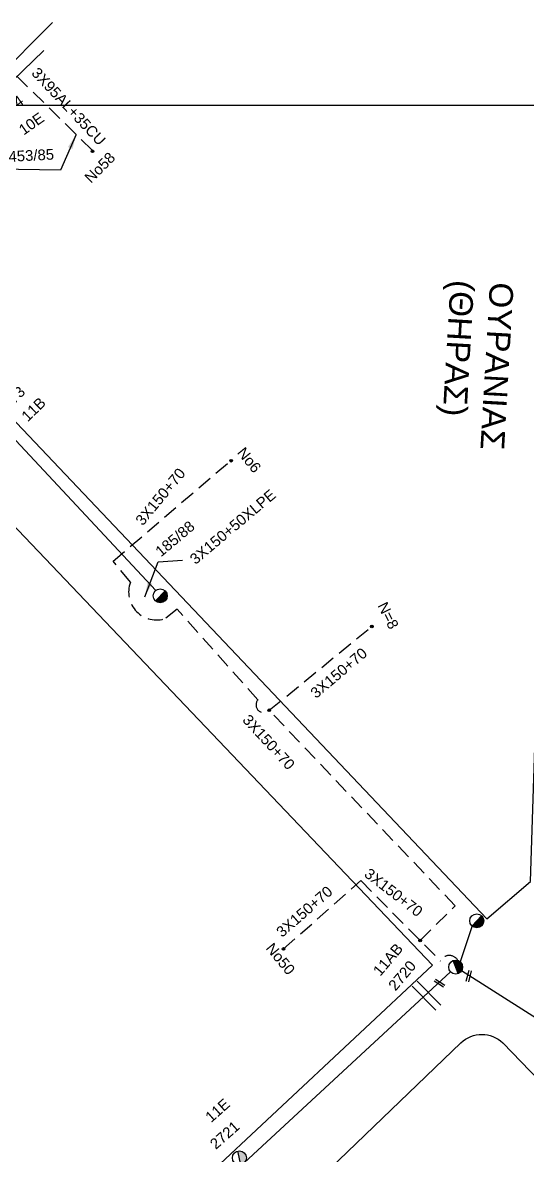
# Model space of a CAD drawing. Header units: millimetres. Extents: x 745 to 5694, y 762 to 3401.
# Drawn here: x 2753.1 to 2838.3, y 1714.3 to 1905.4 of the extents above; entities that cross this region are included whole.
import ezdxf

# ---------------------------------------------------------------- set-up
doc = ezdxf.new("R2010")
doc.units = ezdxf.units.MM
doc.linetypes.add('DASHED', pattern=[19.05, 12.7, -6.35])
for name, color, linetype in [('Άγνωστα', 7, 'Continuous'), ('Επιγραφές - Σχήματα', 7, 'Continuous'), ('Μηχανική τομή', 7, 'Continuous'), ('Στύλος ΦΜ', 7, 'Continuous'), ('Στύλος ΦΜ @ 1', 7, 'Continuous'), ('Συνδέσεις', 7, 'Continuous'), ('Τομή', 7, 'Continuous'), ('Υπόβαθρο ΔΕΗ', 7, 'Continuous')]:
    doc.layers.add(name, color=color, linetype=linetype)
doc.styles.add('arial', font='arial.ttf')
doc.styles.get("Standard").update_dxf_attribs({"font": 'arial.ttf'})
doc.linetypes.add('SYN_LINE', pattern='A,0.5,-0.0001,["/\\/\\/\\/",Standard,S=0.1,R=0,X=0,Y=-0.05],-0.25', length=0.7501)
doc.dimstyles.new('ISO-25', dxfattribs={"dimtxt": 2.5, "dimasz": 2.5, "dimexe": 1.25, "dimexo": 0.625, "dimtad": 1, "dimtxsty": 'Standard', "dimcen": 2.5, "dimadec": 0, "dimazin": 0, "dimtfac": 1, "dimtmove": 0, "dimatfit": 3, "dimfxl": 1, "dimarcsym": 0})

# ---------------------------------------------------------------- blocks, each defined once
blk = doc.blocks.new('ΥΠΑΡΧΩΝ ΤΣΙΜΕΝΤΕΝΙΟΣ ΣΤΥΛΟΣ')
at = {"layer": 'Στύλος ΦΜ'}
blk.add_hatch(color=256, dxfattribs=at).paths.add_polyline_path([(-1.29, -2.28, 0.574793), (2.62, 0, 0.268822), (1.3, 2.27)])
blk.add_line((-1.29, -2.28), (1.3, 2.27), dxfattribs=at)
blk.add_circle((0, 0), 2.62, dxfattribs=at)
at = {"layer": 'Στύλος ΦΜ', "flags": 4}
for tag, p in [('ΑΡΙΘΜΟΣ', (-4.68, 8.05)), ('ΤΥΠΟΣ', (-4.91, 3.03))]:
    blk.add_attdef(tag, p, '', height=4, dxfattribs=at)
blk = doc.blocks.new('_ΣΥΝΔΕΣΗ')
at = {"layer": 'Συνδέσεις', "linetype": 'SYN_LINE', "ltscale": 40}
blk.add_hatch(color=256, dxfattribs=at).paths.add_polyline_path([(0.5, -0.01, 1), (-0.5, -0.01, 1)])
at = {"layer": 'Συνδέσεις'}
blk.add_circle((0, -0.01), 0.5, dxfattribs=at)
blk = doc.blocks.new('ΜΗΧΑΝΙΚΗ ΤΟΜΗ')
at = {"layer": 'Μηχανική τομή', "ltscale": 40}
for p, q in [((-1.89, 0.78), (1.89, 0.78)), ((1.89, 0), (-1.89, 0))]:
    blk.add_line(p, q, dxfattribs=at)
blk = doc.blocks.new('ΤΟΜΗ')
at = {"layer": 'Τομή', "ltscale": 40}
for p, q in [((-5.68, 0), (5.68, 0)), ((5.68, -2.33), (-5.68, -2.33))]:
    blk.add_line(p, q, dxfattribs=at)

msp = doc.modelspace()

# ---------------------------------------------------------------- linework, layer by layer
at = {"layer": 'Άγνωστα', "color": 85}
msp.add_lwpolyline([(2720.39, 1870.24), (2748.41, 1895.79), (2758.13, 1905.45)], dxfattribs=at)
at = {"layer": 'Άγνωστα', "color": 85, "linetype": 'DASHED', "ltscale": 0.2}
msp.add_lwpolyline([(2764.8, 1883.96), (2749.19, 1899.28), (2747.14, 1897.3), (2747.27, 1895.43)], dxfattribs=at)
at = {"layer": 'Άγνωστα', "color": 62}
for points in [[(2775.57, 1809.66), (2748.74, 1838.34)], [(2828.97, 1753.05), (2826.97, 1747.01)], [(2850.07, 1730.98), (2827.18, 1745.45)]]:
    msp.add_lwpolyline(points, dxfattribs=at)
at = {"layer": 'Άγνωστα', "color": 62, "linetype": 'DASHED', "ltscale": 0.2}
for points in [[(2768.36, 1814.57), (2788.24, 1831.6)], [(2771.27, 1811.04), (2768.36, 1814.57)], [(2794.73, 1789.43), (2812.06, 1803.59)], [(2820.22, 1750.59), (2826.12, 1756.43), (2794.73, 1789.43)], [(2797.13, 1749.17), (2810.2, 1760.69)]]:
    msp.add_lwpolyline(points, dxfattribs=at)
for points in [[(2794.73, 1789.43, -0.960272), (2792.8, 1791.2), (2779.15, 1806.5), (2777.27, 1804.95, -0.637225), (2771.27, 1811.04)], [(2810.2, 1760.69), (2823.66, 1747.12, -0.609854), (2826.57, 1747.23, 6.285098)]]:
    msp.add_lwpolyline(points, format="xyb", dxfattribs=at)
at = {"layer": 'Άγνωστα', "color": 27}
msp.add_lwpolyline([(2746.75, 1671.37), (2759.39, 1683.45), (2774.37, 1696.95), (2790.51, 1713.08), (2825.35, 1745.31)], dxfattribs=at)
at = {"layer": 'Επιγραφές - Σχήματα'}
msp.add_lwpolyline([(780.39, 1891.51), (3073.89, 1891.51), (3073.89, 778.3), (780.39, 778.3)], close=True, dxfattribs=at)
at = {"layer": 'Υπόβαθρο ΔΕΗ'}
for points in [[(2756.66, 1900.76), (2723.11, 1868.35), (2831.49, 1754.26), (2838.83, 1760.54), (2843.39, 1901.55)], [(2716.19, 1857.65), (2651.39, 1795.68), (2756.74, 1685.11), (2822.27, 1746.41), (2716.19, 1857.65)]]:
    msp.add_lwpolyline(points, dxfattribs=at)
msp.add_lwpolyline([(2879.85, 1686.03), (2814.69, 1623.94), (2772.36, 1668.58, -0.412586), (2772.65, 1681.02), (2827.1, 1733.32, -0.402483), (2834.17, 1733.32), (2879.85, 1686.03)], format="xyb", dxfattribs=at)

# ---------------------------------------------------------------- block references
at = {"layer": 'Μηχανική τομή'}
for p, xscale, yscale, zscale, rotation in [((2828.61, 1744.56), 0.5000000000003775, 0.5000000000003775, 0.5000000000003775, 75.88777543483538), ((2823.59, 1743.56), 0.5000000000004191, 0.5000000000004191, 0.5000000000004191, 147.4498564556253)]:
    msp.add_blockref('ΜΗΧΑΝΙΚΗ ΤΟΜΗ', p, dxfattribs=dict(at, xscale=xscale, yscale=yscale, zscale=zscale, rotation=rotation))
at = {"layer": 'Στύλος ΦΜ @ 1', "ltscale": 40}
ref = msp.add_blockref('ΥΠΑΡΧΩΝ ΤΣΙΜΕΝΤΕΝΙΟΣ ΣΤΥΛΟΣ', (2748.14, 1894.64), dxfattribs=dict(at, xscale=0.4499999999995794, yscale=0.4499999999995794, zscale=0.4499999999995794, rotation=35.13799415689802))
ref.add_attrib('ΤΥΠΟΣ', '74', (2751.14, 1890.25), dxfattribs={"layer": 'Στύλος ΦΜ', "height": 1.8, "rotation": 35.138, "flags": 4})
ref.add_attrib('ΑΡΙΘΜΟΣ', '10E', (2753.24, 1886.38), dxfattribs={"layer": 'Στύλος ΦΜ', "height": 1.8, "rotation": 35.138, "flags": 4})
ref = msp.add_blockref('ΥΠΑΡΧΩΝ ΤΣΙΜΕΝΤΕΝΙΟΣ ΣΤΥΛΟΣ', (2748.45, 1839.48), dxfattribs=dict(at, xscale=0.4499999999997732, yscale=0.4499999999997732, zscale=0.4499999999997732, rotation=44.0844551785279))
ref.add_attrib('ΤΥΠΟΣ', '73', (2751.66, 1841.04), dxfattribs={"layer": 'Στύλος ΦΜ', "height": 1.8, "rotation": 44.0845, "flags": 4})
ref.add_attrib('ΑΡΙΘΜΟΣ', '11B', (2753.93, 1838.01), dxfattribs={"layer": 'Στύλος ΦΜ', "height": 1.8, "rotation": 44.0845, "flags": 4})
at = {"layer": 'Στύλος ΦΜ @ 1', "ltscale": 40, "xscale": 0.4499999999996779, "yscale": 0.4499999999996779, "zscale": 0.4499999999996779, "rotation": 346.8465568456768}
for p in [(2776.32, 1808.75), (2829.77, 1753.92)]:
    msp.add_blockref('ΥΠΑΡΧΩΝ ΤΣΙΜΕΝΤΕΝΙΟΣ ΣΤΥΛΟΣ', p, dxfattribs=at)
at = {"layer": 'Στύλος ΦΜ @ 1', "ltscale": 40}
ref = msp.add_blockref('ΥΠΑΡΧΩΝ ΤΣΙΜΕΝΤΕΝΙΟΣ ΣΤΥΛΟΣ', (2826.21, 1746.11), dxfattribs=dict(at, xscale=0.4499999999997797, yscale=0.4499999999997797, zscale=0.4499999999997797, rotation=49.80429019496404))
ref.add_attrib('ΤΥΠΟΣ', '11AB', (2813.47, 1744.45), dxfattribs={"layer": 'Στύλος ΦΜ', "height": 1.8, "rotation": 49.8043, "flags": 4})
ref.add_attrib('ΑΡΙΘΜΟΣ', '2720', (2816.05, 1741.97), dxfattribs={"layer": 'Στύλος ΦΜ', "height": 1.8, "rotation": 49.8043, "flags": 4})
ref = msp.add_blockref('ΥΠΑΡΧΩΝ ΤΣΙΜΕΝΤΕΝΙΟΣ ΣΤΥΛΟΣ', (2789.68, 1713.91), dxfattribs=dict(at, xscale=0.4499999999994984, yscale=0.4499999999994984, zscale=0.4499999999994984, rotation=41.47639342376626))
ref.add_attrib('ΤΥΠΟΣ', '11E', (2784.91, 1719.78), dxfattribs={"layer": 'Στύλος ΦΜ', "height": 1.8, "rotation": 41.4764, "flags": 4})
ref.add_attrib('ΑΡΙΘΜΟΣ', '2721', (2785.7, 1715.24), dxfattribs={"layer": 'Στύλος ΦΜ', "height": 1.8, "rotation": 41.4764, "flags": 4})
at = {"layer": 'Συνδέσεις', "xscale": 0.4499999999998181, "yscale": 0.4499999999998181, "zscale": 0.4499999999998181}
for p in [(2764.87, 1883.75), (2788.31, 1831.55), (2812.06, 1803.59), (2794.73, 1789.43), (2820.22, 1750.6), (2797.13, 1749.17)]:
    msp.add_blockref('_ΣΥΝΔΕΣΗ', p, dxfattribs=at)
at = {"layer": 'Τομή', "xscale": 0.5000000000001955, "yscale": 0.5000000000001955, "zscale": 0.5000000000001955, "rotation": 314.6310666831657}
msp.add_blockref('ΤΟΜΗ', (2821.69, 1741.7), dxfattribs=at)

# ---------------------------------------------------------------- texts
at = {"layer": 'Άγνωστα', "char_height": 1.8, "width": 69.1904, "attachment_point": 1, "style": 'arial'}
for s, insert, rotation in [('3X95AL+35CU', (2755.75, 1898.07), 313.1786), ('3X150+70', (2771.97, 1821.6), 50.4538), ('3X150+50XLPE', (2781.11, 1815.31), 40.0369), ('3X150+70', (2801.47, 1792.71), 40.114), ('3X150+70', (2791.4, 1788.92), 312.6316), ('3X150+70', (2811.72, 1762.94), 322.2912), ('3X150+70', (2795.71, 1752.38), 40.9716)]:
    msp.add_mtext(s, dxfattribs=dict(at, insert=insert, rotation=rotation))
at = {"layer": 'Επιγραφές - Σχήματα', "char_height": 1.8, "width": 69.1904, "attachment_point": 1, "style": 'arial'}
for s, insert, rotation in [('453/85', (2750.65, 1883.76), 2.9628), ('Nο58', (2763.35, 1879.52), 45.0382), ('Nο6', (2790.59, 1834.02), 309.182), ('185/88', (2775.28, 1816.6), 40.0369), ('N=8', (2814.58, 1807.91), 296.4768), ('Nο50', (2795.42, 1750.39), 309.3055)]:
    msp.add_mtext(s, dxfattribs=dict(at, insert=insert, rotation=rotation))
at = {"layer": 'Επιγραφές - Σχήματα', "ltscale": 0.2, "insert": (2836, 1861.49), "char_height": 4, "width": 30.8102, "attachment_point": 1, "rotation": 266.7165}
msp.add_mtext('ΟΥΡΑΝΙΑΣ\\P(ΘΗΡΑΣ)', dxfattribs=at)

# ---------------------------------------------------------------- leaders
at = {"layer": 'Επιγραφές - Σχήματα'}
for points in [[(2762.12, 1886.59), (2759.46, 1880.54), (2746.16, 1880.75)], [(2773.69, 1808.6), (2775.96, 1814.5), (2780.05, 1814.74)]]:
    msp.add_leader(points, dimstyle='ISO-25', override={"dimgap": 0.625, "dimtad": 0}, dxfattribs=at)

doc.saveas('drawing.dxf')
